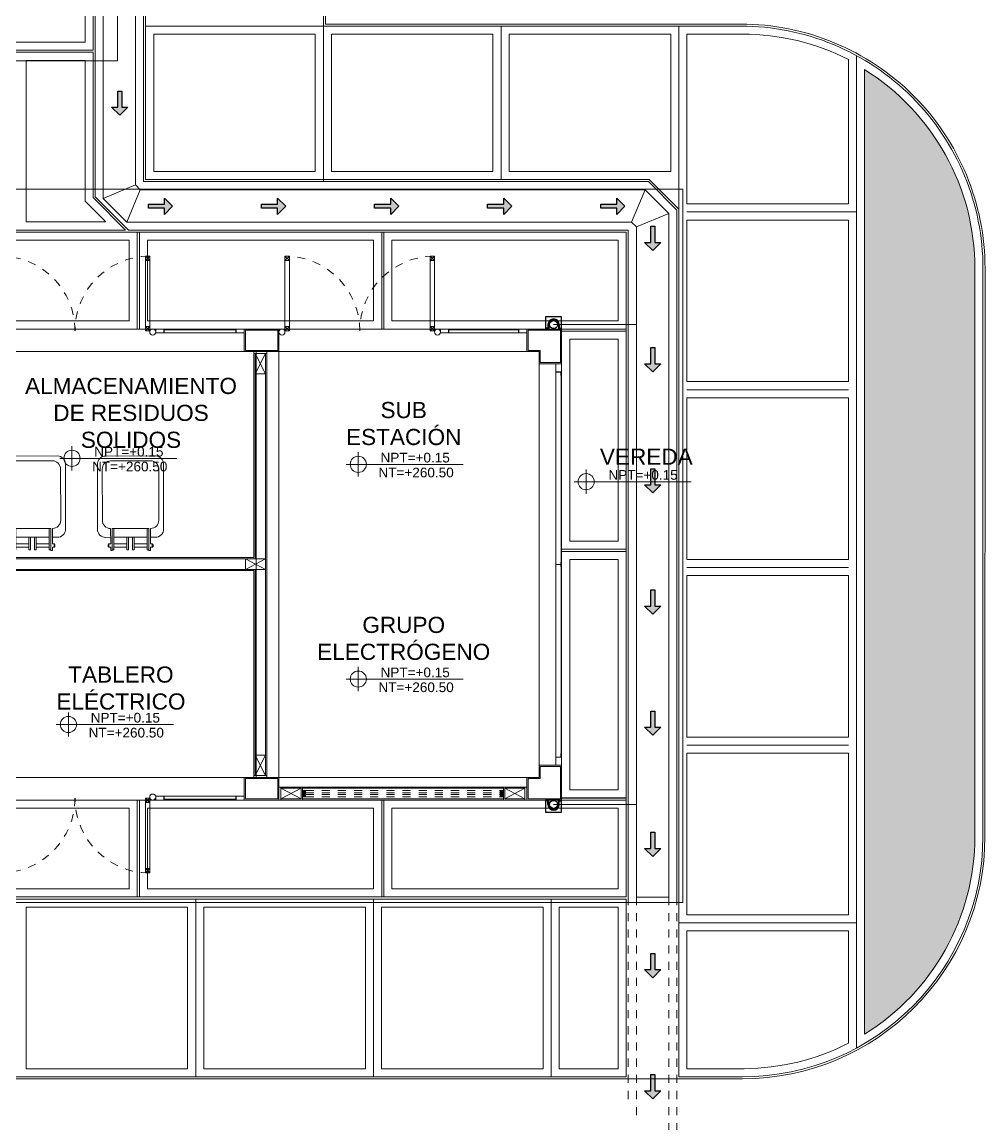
# Model space of a CAD drawing. Header units: metres. Extents: x 349075 to 349285, y 9281902 to 9282050.
# Drawn here: x 349142.93 to 349154.86, y 9281928.29 to 9281941.92 of the extents above; entities that cross this region are included whole.
import ezdxf

# ---------------------------------------------------------------- set-up
doc = ezdxf.new("R2010")
doc.units = ezdxf.units.M
doc.header["$LTSCALE"] = 0.25
doc.linetypes.add('01 nivel$0$HIDDEN2', pattern=[0.1875, 0.125, -0.0625])
doc.linetypes.add('RAYADA', pattern=[0.5, 0.25, -0.25])
for name, color, linetype, lineweight in [('.', 7, 'Continuous', 0), ('0_ CUNETAS', 151, 'Continuous', 5), ('0_VANOS', 30, 'Continuous', 9), ('AREA-VERDE', 3, 'CONTINUOUS', 9), ('ARQ-FONDO', 253, 'CONTINUOUS', 9), ('CUNETAS-RED', 5, 'CONTINUOUS', 18)]:
    doc.layers.add(name, color=color, linetype=linetype, lineweight=lineweight)
doc.styles.add('Arial_1', font='arial.ttf', dxfattribs={"height": 0.15})

# ---------------------------------------------------------------- blocks, each defined once
blk = doc.blocks.new('*U3841')
at = {"layer": '.', "lineweight": 30}
h = blk.add_hatch(color=1, dxfattribs=at)
h.dxf.hatch_style = 1
h.paths.add_polyline_path([(-0.025, -0.05), (-0.1, -0.05), (0, -0.15), (0.1, -0.05), (0.025, -0.05), (0.025, 0.15), (-0.025, 0.15)])
at = {"layer": '0_ CUNETAS', "color": 1, "lineweight": 30}
blk.add_lwpolyline([(-0.1, -0.05), (-0.025, -0.05), (-0.025, 0.15), (0.025, 0.15), (0.025, -0.05), (0.1, -0.05), (0, -0.15)], close=True, dxfattribs=at)
blk = doc.blocks.new('*U3842')
at = {"layer": '0_ CUNETAS', "color": 0, "linetype": 'ByBlock', "lineweight": -2, "transparency": 16777216}
blk.add_blockref('*U3841', (0, 0), dxfattribs=at)
blk = doc.blocks.new('*U3831')
at = {"layer": '.', "lineweight": 30}
h = blk.add_hatch(color=1, dxfattribs=at)
h.dxf.hatch_style = 1
h.paths.add_polyline_path([(-0.025, -0.05), (-0.1, -0.05), (0, -0.15), (0.1, -0.05), (0.025, -0.05), (0.025, 0.15), (-0.025, 0.15)])
at = {"layer": '0_ CUNETAS', "color": 1, "lineweight": 30}
blk.add_lwpolyline([(-0.1, -0.05), (-0.025, -0.05), (-0.025, 0.15), (0.025, 0.15), (0.025, -0.05), (0.1, -0.05), (0, -0.15)], close=True, dxfattribs=at)
blk = doc.blocks.new('*U3832')
at = {"layer": '0_ CUNETAS', "color": 0, "linetype": 'ByBlock', "lineweight": -2, "transparency": 16777216}
for p in [(0, 5.6), (0, 4.2), (0, 2.8), (0, 1.4), (0, 0)]:
    blk.add_blockref('*U3831', p, dxfattribs=at)
blk = doc.blocks.new('*U3835')
at = {"layer": '.', "lineweight": 30}
h = blk.add_hatch(color=1, dxfattribs=at)
h.dxf.hatch_style = 1
h.paths.add_polyline_path([(-0.025, -0.05), (-0.1, -0.05), (0, -0.15), (0.1, -0.05), (0.025, -0.05), (0.025, 0.15), (-0.025, 0.15)])
at = {"layer": '0_ CUNETAS', "color": 1, "lineweight": 30}
blk.add_lwpolyline([(-0.1, -0.05), (-0.025, -0.05), (-0.025, 0.15), (0.025, 0.15), (0.025, -0.05), (0.1, -0.05), (0, -0.15)], close=True, dxfattribs=at)
blk = doc.blocks.new('*U3836')
at = {"layer": '0_ CUNETAS', "color": 0, "linetype": 'ByBlock', "lineweight": -2, "transparency": 16777216}
for p in [(0, 21), (0, 19.5), (0, 18), (0, 16.5), (0, 15), (0, 13.5), (0, 12), (0, 10.5)]:
    blk.add_blockref('*U3835', p, dxfattribs=at)
blk = doc.blocks.new('red drenaje')
at = {"layer": 'CUNETAS-RED', "lineweight": 0}
for p, q in [((-7.2, 37.073), (-7.2, 21.76)), ((-6.641, 21.848), (-0.393, 21.848)), ((-6.6, 21.948), (-0.351, 21.948)), ((-0.393, 21.848), (-0.1, 21.555)), ((-0.351, 21.948), (0, 21.597)), ((-7.2, 21.76), (-6.789, 21.348)), ((-7.1, 21.741), (-6.807, 21.448)), ((-0.1, 21.555), (-0.1, 13.723)), ((0, 21.597), (0, 13.093, 0)), ((-6.807, 21.448), (-0.559, 21.448)), ((-6.789, 21.348), (-0.6, 21.348)), ((-0.6, 21.348), (-0.6, 13.093, 0)), ((-0.5, 21.39, 1390.384), (-0.5, 13.723))]:
    blk.add_line(p, q, dxfattribs=at)
at = {"layer": 'CUNETAS-RED'}
blk.add_line((-7.225, 23.548), (-7.225, 21.749), dxfattribs=at)
at = {"layer": 'CUNETAS-RED', "linetype": '01 nivel$0$HIDDEN2', "lineweight": 0}
for p, q in [((-0.6, 13.093, 0), (-0.6, 10.592, 0)), ((-0.5, 13.093, 1390.384), (-0.5, 10.35)), ((-0.1, 13.093, 1390.384), (-0.1, 0)), ((0, 13.093, 0), (0, 0))]:
    blk.add_line(p, q, dxfattribs=at)
at = {"layer": 'CUNETAS-RED', "lineweight": 0}
for points, elevation in [([(-7.1, 37.073), (-7.1, 21.971)], -41.097), ([(-7.1, 37.073), (-7.1, 21.741), (-6.7, 21.907), (-6.7, 37.073), (-7.1, 37.073)], -41.097), ([(-6.7, 37.073), (-6.7, 22.137)], -41.097), ([(-6.6, 37.073), (-6.6, 21.948)], -41.097), ([(-6.7, 21.907), (-6.641, 21.848), (-6.807, 21.448), (-7.1, 21.741), (-6.7, 21.907)], 1390.384), ([(-6.641, 21.848), (-6.807, 21.448), (-0.559, 21.448), (-0.393, 21.848), (-6.641, 21.848)], 1390.384), ([(-0.393, 21.848), (-0.559, 21.448), (-0.5, 21.39), (-0.1, 21.555), (-0.393, 21.848)], 1390.384), ([(-0.1, 21.555), (-0.1, 13.093), (-0.5, 13.093), (-0.5, 21.39), (-0.1, 21.555)], 1390.384)]:
    blk.add_lwpolyline(points, dxfattribs=dict(at, elevation=elevation))
for name, p in [('*U3842', (-6.896, 22.919, 684.918)), ('*U3836', (-0.298, 0.245, 684.918))]:
    blk.add_blockref(name, p, dxfattribs=at)
at = {"layer": 'CUNETAS-RED', "lineweight": 0, "rotation": 90.0000000664697}
blk.add_blockref('*U3832', (-0.791, 21.643, 684.918), dxfattribs=at)
blk = doc.blocks.new('edf 2 pg bloque')
at = {"layer": 'ARQ-FONDO', "ltscale": 0.7, "elevation": 1410.933}
blk.add_lwpolyline([(-8.83, 1.67), (1.5, 1.67), (1.5, -12.66), (-8.83, -12.66)], close=True, dxfattribs=at)
blk = doc.blocks.new('junta vereda 0.8')
at = {"layer": 'ARQ-FONDO'}
blk.add_lwpolyline([(0.013, 0), (-0.013, 0), (-0.013, 0.8), (0.013, 0.8)], close=True, dxfattribs=at)
blk = doc.blocks.new('JUNTA VEREDA')
at = {"layer": 'ARQ-FONDO'}
blk.add_lwpolyline([(-0.013, 1.2), (0.012, 1.2), (0.012, 0), (-0.013, 0)], close=True, dxfattribs=at)
blk = doc.blocks.new('Cotas de elevación - M_Cota de elevación - Destino rellenado-517392-Nivel 1')
at = {"layer": 'ARQ-FONDO'}
for p, q in [((0, -0.0015), (0, 0.0015)), ((-0.0015, 0), (0.013, 0))]:
    blk.add_line(p, q, dxfattribs=at)
blk.add_circle((0, 0), 0.001, dxfattribs=at)
blk = doc.blocks.new('verda bloque edf 02 pg')
at = {"layer": 'ARQ-FONDO', "elevation": 726.015}
for points in [[(0, 0), (-9.73, 0), (-9.73, -13.33), (0, -13.33)], [(-9.73, 0), (-8.53, 0), (-8.53, -1.228), (-9.73, -1.228)], [(-9.63, -0.1), (-8.63, -0.1), (-8.63, -1.128), (-9.63, -1.128)], [(-8.53, -4.254), (-8.53, -1.254), (-9.73, -1.254), (-9.73, -4.254)], [(-8.63, -4.154), (-8.63, -1.354), (-9.63, -1.354), (-9.63, -4.154)], [(-8.53, -7.279), (-8.53, -4.279), (-9.73, -4.279), (-9.73, -7.279)], [(-8.63, -7.179), (-8.63, -4.379), (-9.63, -4.379), (-9.63, -7.179)], [(-8.53, -10.305), (-8.53, -7.305), (-9.73, -7.305), (-9.73, -10.305)], [(-8.63, -10.205), (-8.63, -7.405), (-9.63, -7.405), (-9.63, -10.205)], [(-8.53, -13.33), (-8.53, -10.33), (-9.73, -10.33), (-9.73, -13.33)], [(-8.63, -13.23), (-8.63, -10.43), (-9.63, -10.43), (-9.63, -13.23)], [(-8.505, -13.33), (-5.505, -13.33), (-5.505, -12.13), (-8.505, -12.13)], [(-5.479, -13.33), (-2.479, -13.33), (-2.479, -12.13), (-5.479, -12.13)], [(-2.454, -13.33), (0, -13.33), (0, -12.13), (-2.454, -12.13)], [(-8.405, -13.23), (-5.605, -13.23), (-5.605, -12.23), (-8.405, -12.23)], [(-5.379, -13.23), (-2.579, -13.23), (-2.579, -12.23), (-5.379, -12.23)], [(-2.354, -13.23), (-0.1, -13.23), (-0.1, -12.23), (-2.354, -12.23)]]:
    blk.add_lwpolyline(points, close=True, dxfattribs=at)
at = {"layer": 'ARQ-FONDO'}
for points in [[(-8.505, 0), (-5.505, 0), (-5.505, -0.8), (-8.505, -0.8)], [(-5.479, 0), (-2.479, 0), (-2.479, -0.8), (-5.479, -0.8)], [(-2.454, 0), (0, 0), (0, -0.8), (-2.454, -0.8)], [(-8.405, -0.1), (-5.605, -0.1), (-5.605, -0.7), (-8.405, -0.7)], [(-5.379, -0.1), (-2.579, -0.1), (-2.579, -0.7), (-5.379, -0.7)], [(-2.354, -0.1), (-0.1, -0.1), (-0.1, -0.7), (-2.354, -0.7)], [(0, -3.825), (0, -0.825), (-1.2, -0.825), (-1.2, -3.825)], [(-0.1, -3.725), (-0.1, -0.925), (-1.1, -0.925), (-1.1, -3.725)], [(0, -6.851), (0, -3.851), (-1.2, -3.851), (-1.2, -6.851)], [(-0.1, -6.751), (-0.1, -3.951), (-1.1, -3.951), (-1.1, -6.751)], [(0, -9.876), (0, -6.876), (-1.2, -6.876), (-1.2, -9.876)], [(-0.1, -9.776), (-0.1, -6.976), (-1.1, -6.976), (-1.1, -9.776)], [(0, -12.105), (0, -9.902), (-1.2, -9.902), (-1.2, -12.105)], [(-0.1, -12.005), (-0.1, -10.002), (-1.1, -10.002), (-1.1, -12.005)]]:
    blk.add_lwpolyline(points, close=True, dxfattribs=at)
at = {"layer": 'ARQ-FONDO', "xscale": -1, "rotation": 180}
for p in [(-8.517, 0), (-5.492, 0), (-2.467, 0)]:
    blk.add_blockref('junta vereda 0.8', p, dxfattribs=at)
at = {"layer": 'ARQ-FONDO', "xscale": 99.99999999999991, "yscale": 99.99999999999991, "zscale": 99.99999999999991}
for p in [(-4.864, -0.558, 726.015), (-10.26, -6.352, 726.015), (-0.796, -6.501, 726.015), (-4.864, -12.82, 726.015)]:
    blk.add_blockref('Cotas de elevación - M_Cota de elevación - Destino rellenado-517392-Nivel 1', p, dxfattribs=at)
at = {"layer": 'ARQ-FONDO', "rotation": 90}
for p in [(0, -0.812), (-8.53, -1.24, 726.015), (0, -3.837), (-8.53, -4.266, 726.015), (0, -6.863), (-8.53, -7.291, 726.015), (0, -9.888), (-8.53, -10.317, 726.015), (0, -12.117, 726.015)]:
    blk.add_blockref('JUNTA VEREDA', p, dxfattribs=at)
at = {"layer": 'ARQ-FONDO'}
for p in [(-8.517, -13.33, 726.015), (-5.491, -13.33, 726.015), (-2.466, -13.33, 726.015)]:
    blk.add_blockref('JUNTA VEREDA', p, dxfattribs=at)
at = {"layer": 'ARQ-FONDO', "char_height": 0.2, "width": 2.3499, "attachment_point": 1, "style": 'Arial_1'}
for insert in [(-5.294, -0.149, 726.015), (-10.69, -5.943, 726.015), (-1.226, -6.092, 726.015)]:
    blk.add_mtext('\\pxqc;VEREDA', dxfattribs=dict(at, insert=insert))
at = {"layer": 'ARQ-FONDO', "char_height": 0.12, "width": 0.90214, "attachment_point": 1, "line_spacing_factor": 0.941778, "style": 'Arial_1'}
for s, insert in [('NPT=+0.15', (-4.589, -0.414, 726.015)), ('NPT=+0.15', (-9.984, -6.208, 726.015)), ('NT=+260.50', (-10.01, -6.393, 726.015)), ('NPT=+0.15', (-0.52, -6.358, 726.015)), ('NT=+260.50', (-0.546, -6.542, 726.015)), ('NT=+260.50', (-4.615, -12.861, 726.015))]:
    blk.add_mtext(s, dxfattribs=dict(at, insert=insert))
blk = doc.blocks.new('servicios generales')
at = {"layer": 'ARQ-FONDO', "elevation": 0}
for points in [[(-14.315, 5.385), (-14.315, 5.815), (-13.885, 5.815), (-13.885, 5.535), (-14.035, 5.535), (-14.035, 5.385)], [(-14.3, 5.4), (-14.3, 5.8), (-13.9, 5.8), (-13.9, 5.55), (-14.05, 5.55), (-14.05, 5.4)], [(-10.815, 5.535), (-10.385, 5.535), (-10.385, 5.815), (-10.815, 5.815)], [(-10.8, 5.55), (-10.4, 5.55), (-10.4, 5.8), (-10.8, 5.8)], [(-7.01, 5.385), (-7.01, 5.815), (-7.29, 5.815), (-7.29, 5.385)], [(-7.025, 5.4), (-7.025, 5.8), (-7.275, 5.8), (-7.275, 5.4)], [(-14.315, 0.415), (-14.315, -0.015), (-13.885, -0.015), (-13.885, 0.265), (-14.035, 0.265), (-14.035, 0.415)], [(-14.3, 0.4), (-14.3, 0), (-13.9, 0), (-13.9, 0.25), (-14.05, 0.25), (-14.05, 0.4)], [(-10.815, -0.015), (-10.385, -0.015), (-10.385, 0.265), (-10.815, 0.265)], [(-10.8, 0), (-10.4, 0), (-10.4, 0.25), (-10.8, 0.25)]]:
    blk.add_lwpolyline(points, close=True, dxfattribs=at)
at = {"layer": 'ARQ-FONDO'}
for points in [[(-3.915, 5.535), (-3.485, 5.535), (-3.485, 5.815), (-3.915, 5.815)], [(-3.9, 5.55), (-3.5, 5.55), (-3.5, 5.8), (-3.9, 5.8)], [(0.015, 5.385), (0.015, 5.815), (-0.415, 5.815), (-0.415, 5.535), (-0.265, 5.535), (-0.265, 5.385)], [(0, 5.4), (0, 5.8), (-0.4, 5.8), (-0.4, 5.55), (-0.25, 5.55), (-0.25, 5.4)], [(-7.01, -0.015), (-7.01, 0.415), (-7.29, 0.415), (-7.29, -0.015)], [(0.015, 0.415), (0.015, -0.015), (-0.415, -0.015), (-0.415, 0.265), (-0.265, 0.265), (-0.265, 0.415)], [(-7.025, 0), (-7.025, 0.4), (-7.275, 0.4), (-7.275, 0)], [(0, 0.4), (0, 0), (-0.4, 0), (-0.4, 0.25), (-0.25, 0.25), (-0.25, 0.4)], [(-3.915, -0.015), (-3.485, -0.015), (-3.485, 0.265), (-3.915, 0.265)], [(-3.9, 0), (-3.5, 0), (-3.5, 0.25), (-3.9, 0.25)]]:
    blk.add_lwpolyline(points, close=True, dxfattribs=at)
blk = doc.blocks.new('*U1496')
at = {"linetype": 'Continuous', "true_color": 0xbebebe}
for points in [[(3032.131, 1351.189), (3032.131, 1351.269), (3032.171, 1351.269), (3032.171, 1351.189)], [(3034.581, 1351.189), (3034.581, 1351.269), (3034.621, 1351.269), (3034.621, 1351.189)]]:
    blk.add_hatch(color=9, dxfattribs=at).paths.add_polyline_path(points)
at = {"layer": '0_VANOS', "linetype": 'Continuous'}
for p, q in [((3032.131, 1351.269), (3032.171, 1351.269)), ((3032.131, 1351.269), (3032.131, 1351.189)), ((3032.171, 1351.269), (3032.171, 1351.189)), ((3034.581, 1351.189), (3034.581, 1351.269)), ((3034.581, 1351.269), (3034.621, 1351.269)), ((3034.621, 1351.269), (3034.621, 1351.189)), ((3032.171, 1351.189), (3032.131, 1351.189)), ((3034.621, 1351.189), (3034.581, 1351.189))]:
    blk.add_line(p, q, dxfattribs=at)
at = {"layer": '0_VANOS', "linetype": '01 nivel$0$HIDDEN2', "ltscale": 0.5}
for p, q in [((3032.171, 1351.269), (3034.581, 1351.269)), ((3032.171, 1351.239), (3034.581, 1351.239)), ((3032.171, 1351.219), (3034.581, 1351.219)), ((3032.171, 1351.189), (3034.581, 1351.189))]:
    blk.add_line(p, q, dxfattribs=at)
at = {"layer": '0_VANOS', "linetype": '01 nivel$0$HIDDEN2'}
blk.add_line((3034.581, 1351.269), (3034.621, 1351.269), dxfattribs=at)
blk = doc.blocks.new('montante')
at = {"layer": 'ARQ-FONDO', "lineweight": 30}
for p, q in [((0, 0.07), (0.045, 0.07)), ((0, 0.06), (0.055, 0.06)), ((0.045, 0.07), (0.045, 0.095)), ((0, -0.06), (0.055, -0.06)), ((0, -0.07), (0.045, -0.07)), ((0.045, -0.07), (0.045, -0.095))]:
    blk.add_line(p, q, dxfattribs=at)
blk.add_lwpolyline([(-0.095, 0.1), (-0.095, -0.1), (0.055, -0.1), (0.055, 0.1)], close=True, dxfattribs=at)
blk.add_circle((0, 0), 0.05, dxfattribs=at)
for centre, radius, start, end in [((0, 0), 0.07, 90, 270), ((0, 0), 0.06, 90, 270), ((0.05, 0.095), 0.005, 0, 180), ((0.05, -0.095), 0.005, 180, 0)]:
    blk.add_arc(centre, radius, start, end, dxfattribs=at)
blk = doc.blocks.new('TACHOS DE BASURA 2222')
at = {"layer": 'ARQ-FONDO'}
blk.add_lwpolyline([(0.248, 0.638), (0.248, 0.679), (0.228, 0.679), (0.227, 0.406), (0.227, 0.406), (-0.226, 0.406), (-0.226, 0.68), (-0.246, 0.68), (-0.246, 0.639), (-0.267, 0.639), (-0.267, 0.598), (-0.246, 0.598), (-0.247, 0.406), (-0.247, 0.406), (-0.248, 0.406), (-0.248, 0.406, 0.414214), (-0.349, 0.306), (-0.349, 0.306), (-0.35, -0.33, 0.414214), (-0.249, -0.431), (0.248, -0.432, 0.414214), (0.349, -0.331), (0.35, 0.305), (0.35, 0.305, 0.414214), (0.249, 0.406), (0.249, 0.406), (0.248, 0.406), (0.248, 0.406), (0.248, 0.597), (0.268, 0.597), (0.278, 0.608), (0.278, 0.628), (0.268, 0.638)], format="xyb", close=True, dxfattribs=at)
for points in [[(-0.267, 0.598), (-0.277, 0.608), (-0.277, 0.629), (-0.267, 0.639)], [(-0.226, 0.67), (-0.206, 0.669), (-0.206, 0.406)], [(-0.045, 0.639), (-0.206, 0.639)], [(-0.206, 0.598), (-0.045, 0.598)], [(-0.045, 0.516), (-0.045, 0.669), (-0.024, 0.669), (-0.025, 0.517)], [(0.046, 0.516), (0.046, 0.669), (0.026, 0.669), (0.026, 0.516)], [(0.046, 0.639), (0.207, 0.638)], [(0.207, 0.598), (0.046, 0.598)], [(0.228, 0.669), (0.207, 0.669), (0.207, 0.406)], [(0.268, 0.638), (0.268, 0.597)], [(-0.206, 0.514), (-0.186, 0.514), (0.187, 0.513), (0.207, 0.514)]]:
    blk.add_lwpolyline(points, dxfattribs=at)
blk.add_lwpolyline([(-0.247, 0.515), (-0.307, 0.516), (-0.307, 0.516, 0.41821), (-0.409, 0.415), (-0.409, 0.415), (-0.41, -0.39), (-0.41, -0.39, 0.410228), (-0.311, -0.491), (-0.311, -0.491), (0.31, -0.492, 0.410228), (0.409, -0.392), (0.409, -0.392), (0.41, 0.414), (0.41, 0.414, 0.41821), (0.308, 0.515), (0.308, 0.515), (0.248, 0.514)], format="xyb", dxfattribs=at)
blk = doc.blocks.new('p9')
at = {"layer": 'ARQ-FONDO', "linetype": 'Continuous'}
for p, q in [((3245.23, 1562.596, -0.004), (3245.285, 1562.541, -0.004)), ((3245.23, 1562.541, -0.004), (3245.285, 1562.596, -0.004)), ((3246.107, 1562.596, -0.004), (3246.162, 1562.541, -0.004)), ((3246.107, 1562.541, -0.004), (3246.162, 1562.596, -0.004)), ((3245.23, 1560.786, -0.004), (3245.285, 1560.731, -0.004)), ((3245.23, 1560.731, -0.004), (3245.285, 1560.786, -0.004)), ((3246.107, 1560.786, -0.004), (3246.162, 1560.731, -0.004)), ((3246.107, 1560.731, -0.004), (3246.162, 1560.786, -0.004))]:
    blk.add_line(p, q, dxfattribs=at)
at = {"layer": 'ARQ-FONDO', "linetype": 'Continuous', "elevation": -0.004}
for points in [[(3245.23, 1562.541), (3246.162, 1562.541), (3246.162, 1562.596), (3245.23, 1562.596)], [(3245.23, 1562.541), (3245.23, 1562.596), (3245.285, 1562.596), (3245.285, 1562.541)], [(3246.107, 1562.541), (3246.107, 1562.596), (3246.162, 1562.596), (3246.162, 1562.541)], [(3245.23, 1560.786), (3246.162, 1560.786), (3246.162, 1560.731), (3245.23, 1560.731)], [(3245.23, 1560.731), (3245.23, 1560.786), (3245.285, 1560.786), (3245.285, 1560.731)], [(3246.107, 1560.731), (3246.107, 1560.786), (3246.162, 1560.786), (3246.162, 1560.731)]]:
    blk.add_lwpolyline(points, close=True, dxfattribs=at)
at = {"layer": 'ARQ-FONDO', "linetype": 'RAYADA', "ltscale": 0.7}
for centre, start, end in [((3246.162, 1562.596, -0.004), 180.6157, 270), ((3246.162, 1560.731, -0.004), 89.9997, 179.3843)]:
    blk.add_arc(centre, 0.933, start, end, dxfattribs=at)
blk = doc.blocks.new('bloque 03 pg')
at = {"layer": 'ARQ-FONDO', "ltscale": 0.3}
for p, q in [((-4.875, 0, -0.002), (-4.256, 0, -0.006)), ((-1.35, 0, -0.002), (-0.731, 0, -0.006)), ((0, -0.576, 0), (0, -3.027, 0)), ((-4.875, -5.83, -0.002), (-4.256, -5.83, -0.006))]:
    blk.add_line(p, q, dxfattribs=at)
at = {"layer": 'ARQ-FONDO'}
for p, q in [((-3.81, -2.83, 664.369), (-3.81, -0.28, 664.369)), ((-3.795, -0.555), (-3.665, -0.305)), ((-3.795, -0.305), (-3.665, -0.555)), ((-3.65, -5.55, 664.369), (-3.65, -0.28, 664.369)), ((-3.795, -2.845, -705.466), (-3.795, -0.555, -705.466)), ((-3.665, -5.275, -705.466), (-3.665, -0.555, -705.466)), ((-7.145, -2.83, 664.369), (-3.81, -2.83, 664.369)), ((-7.04, -2.845, -673.135), (-3.915, -2.845)), ((-3.665, -2.845), (-3.915, -2.975)), ((-3.915, -2.845), (-3.665, -2.975)), ((-7.145, -2.99, 664.369), (-3.81, -2.99, 664.369)), ((-7.04, -2.975, -673.135), (-3.915, -2.975)), ((-3.81, -5.55, 664.369), (-3.81, -2.99, 664.369)), ((-3.795, -5.275, -705.466), (-3.795, -2.975)), ((-3.795, -5.275), (-3.665, -5.525)), ((-3.795, -5.525), (-3.665, -5.275)), ((-3.225, -5.815, 0), (-3.475, -5.685, 0)), ((-3.475, -5.815, 0), (-3.225, -5.685, 0)), ((-0.72, -5.67, 664.369), (-3.21, -5.67, 664.369)), ((-0.72, -5.685, -705.466), (-3.21, -5.685, -705.466)), ((-0.705, -5.815, -726.015), (-0.455, -5.685, -726.015)), ((-0.455, -5.815, -726.015), (-0.705, -5.685, -726.015)), ((-0.72, -5.815, -705.466), (-3.21, -5.815, -705.466)), ((-0.72, -5.83, 664.369), (-3.21, -5.83, 664.369))]:
    blk.add_line(p, q, dxfattribs=at)
at = {"layer": 'ARQ-FONDO', "ltscale": 0.7}
for points, elevation in [([(-15.83, 1.73), (1.5, 1.73), (1.5, -7.1), (-15.83, -7.1)], 664.369), ([(-3.5, -0.28), (-3.78, -0.28), (-3.78, -5.55), (-3.5, -5.55)], 0), ([(0, -0.43), (-0.28, -0.43), (-0.28, -5.4), (0, -5.4)], 0), ([(-0.43, -5.83), (-0.43, -5.55), (-13.9, -5.55), (-13.9, -5.83)], -726.015)]:
    blk.add_lwpolyline(points, close=True, dxfattribs=dict(at, elevation=elevation))
blk.add_lwpolyline([(-0.43, -0.28), (-0.43, 0), (-13.9, 0), (-13.9, -0.28)], close=True, dxfattribs=at)
at = {"layer": 'ARQ-FONDO', "ltscale": 0.3}
for points, elevation in [([(-4.925, -0.048), (-4.925, 0), (-5.025, 0), (-5.025, -0.048)], 0), ([(-4.925, -0.048), (-4.031, -0.048), (-4.031, 0), (-4.925, 0)], -0.002), ([(-4.031, -0.048), (-4.031, 0), (-3.93, 0), (-3.93, -0.048)], 0), ([(-1.4, -0.048), (-1.4, 0), (-1.5, 0), (-1.5, -0.048)], 0), ([(-1.4, -0.048), (-0.531, -0.048), (-0.531, 0), (-1.4, 0)], -0.002), ([(-0.531, -0.048), (-0.531, 0), (-0.43, 0), (-0.43, -0.048)], 0), ([(-0.007, -2.914), (-0.01, -2.914), (-0.01, -2.891), (-0.007, -2.891)], 0), ([(-0.007, -2.916), (-0.01, -2.916), (-0.01, -2.939), (-0.007, -2.939)], 0), ([(-4.925, -5.782), (-4.925, -5.83), (-5.025, -5.83), (-5.025, -5.782)], 0), ([(-4.925, -5.782), (-4.031, -5.782), (-4.031, -5.83), (-4.925, -5.83)], -0.002), ([(-4.031, -5.782), (-4.031, -5.83), (-3.93, -5.83), (-3.93, -5.782)], 0)]:
    blk.add_lwpolyline(points, close=True, dxfattribs=dict(at, elevation=elevation))
at = {"layer": 'ARQ-FONDO', "linetype": 'Continuous', "ltscale": 0.3, "elevation": 0}
for points in [[(-4.922, -0.048), (-4.925, -0.048), (-4.925, -0.002), (-4.879, -0.002), (-4.879, -0.005), (-4.922, -0.005)], [(-4.916, -0.01), (-4.879, -0.01), (-4.879, -0.012), (-4.916, -0.012)], [(-4.033, -0.048), (-4.031, -0.048), (-4.031, -0.002), (-4.076, -0.002), (-4.076, -0.005), (-4.033, -0.005)], [(-4.04, -0.01), (-4.076, -0.01), (-4.076, -0.012), (-4.04, -0.012)], [(-1.397, -0.048), (-1.4, -0.048), (-1.4, -0.002), (-1.354, -0.002), (-1.354, -0.005), (-1.397, -0.005)], [(-1.39, -0.01), (-1.354, -0.01), (-1.354, -0.012), (-1.39, -0.012)], [(-0.533, -0.048), (-0.531, -0.048), (-0.531, -0.002), (-0.576, -0.002), (-0.576, -0.005), (-0.533, -0.005)], [(-0.54, -0.01), (-0.576, -0.01), (-0.576, -0.012), (-0.54, -0.012)], [(-0.071, -0.534), (-0.071, -0.531), (0, -0.531), (0, -0.576), (-0.003, -0.576), (-0.003, -0.534)], [(-0.007, -0.54), (-0.007, -0.576), (-0.01, -0.576), (-0.01, -0.54)], [(-0.003, -2.914), (-0.003, -2.892), (0, -2.892), (0, -2.938), (-0.003, -2.938), (-0.003, -2.916), (-0.003, -2.916), (-0.003, -2.916), (-0.071, -2.916), (-0.071, -2.914)], [(-0.071, -5.298), (-0.071, -5.3), (0, -5.3), (0, -5.255), (-0.003, -5.255), (-0.003, -5.298)], [(-0.007, -5.291), (-0.007, -5.255), (-0.01, -5.255), (-0.01, -5.291)], [(-4.922, -5.782), (-4.925, -5.782), (-4.925, -5.828), (-4.879, -5.828), (-4.879, -5.825), (-4.922, -5.825)], [(-4.916, -5.82), (-4.879, -5.82), (-4.879, -5.818), (-4.916, -5.818)], [(-4.033, -5.782), (-4.031, -5.782), (-4.031, -5.828), (-4.076, -5.828), (-4.076, -5.825), (-4.033, -5.825)], [(-4.04, -5.82), (-4.076, -5.82), (-4.076, -5.818), (-4.04, -5.818)]]:
    blk.add_lwpolyline(points, close=True, dxfattribs=at)
at = {"layer": 'ARQ-FONDO', "linetype": 'Continuous', "ltscale": 0.3, "const_width": 0.00223}
for points, elevation in [([(-4.911, -0.007, -1), (-4.908, -0.007, -1)], 0.002), ([(-4.871, -0.007, -1), (-4.868, -0.007, -1)], 0.002), ([(-4.828, -0.007, -1), (-4.826, -0.007, -1)], 0), ([(-4.783, -0.007, -1), (-4.78, -0.007, -1)], 0), ([(-4.737, -0.007, -1), (-4.735, -0.007, -1)], 0), ([(-4.692, -0.007, -1), (-4.689, -0.007, -1)], 0), ([(-4.646, -0.007, -1), (-4.644, -0.007, -1)], 0), ([(-4.611, -0.007, -1), (-4.609, -0.007, -1)], 0), ([(-4.577, -0.007, -1), (-4.574, -0.007, -1)], 0), ([(-4.531, -0.007, -1), (-4.529, -0.007, -1)], 0), ([(-4.497, -0.007, -1), (-4.494, -0.007, -1)], 0), ([(-4.462, -0.007, -1), (-4.46, -0.007, -1)], 0), ([(-4.417, -0.007, -1), (-4.414, -0.007, -1)], 0), ([(-4.371, -0.007, -1), (-4.369, -0.007, -1)], 0), ([(-4.326, -0.007, -1), (-4.323, -0.007, -1)], 0), ([(-4.28, -0.007, -1), (-4.278, -0.007, -1)], 0), ([(-4.234, -0.007, -1), (-4.232, -0.007, -1)], 0), ([(-4.189, -0.007, -1), (-4.187, -0.007, -1)], 0), ([(-4.143, -0.007, -1), (-4.141, -0.007, -1)], 0), ([(-4.098, -0.007, -1), (-4.096, -0.007, -1)], 0), ([(-4.067, -0.007, -1), (-4.064, -0.007, -1)], -0.002), ([(-1.386, -0.007, -1), (-1.383, -0.007, -1)], 0.002), ([(-1.346, -0.007, -1), (-1.343, -0.007, -1)], 0.002), ([(-0.589, -0.007, -1), (-0.587, -0.007, -1)], 0), ([(-0.566, -0.007, -1), (-0.564, -0.007, -1)], 0), ([(-0.005, -0.544, -1), (-0.005, -0.546, -1)], 0), ([(-0.005, -0.602, -1), (-0.005, -0.604, -1)], 0), ([(-0.005, -0.647, -1), (-0.005, -0.65, -1)], 0), ([(-0.005, -0.693, -1), (-0.005, -0.695, -1)], 0), ([(-0.005, -0.738, -1), (-0.005, -0.741, -1)], 0), ([(-0.005, -0.784, -1), (-0.005, -0.786, -1)], 0), ([(-0.005, -0.827, -1), (-0.005, -0.829, -1)], 0), ([(-0.005, -0.872, -1), (-0.005, -0.875, -1)], 0), ([(-0.005, -0.918, -1), (-0.005, -0.92, -1)], 0), ([(-0.005, -0.963, -1), (-0.005, -0.966, -1)], 0), ([(-0.005, -1.009, -1), (-0.005, -1.011, -1)], 0), ([(-0.005, -1.054, -1), (-0.005, -1.057, -1)], 0), ([(-0.005, -1.1, -1), (-0.005, -1.102, -1)], 0), ([(-0.005, -1.145, -1), (-0.005, -1.148, -1)], 0), ([(-0.005, -1.191, -1), (-0.005, -1.193, -1)], 0), ([(-0.005, -1.236, -1), (-0.005, -1.239, -1)], 0), ([(-0.005, -1.282, -1), (-0.005, -1.284, -1)], 0), ([(-0.005, -1.33, 1), (-0.005, -1.327, 1)], 0), ([(-0.005, -1.375, 1), (-0.005, -1.373, 1)], 0), ([(-0.005, -1.421, 1), (-0.005, -1.418, 1)], 0), ([(-0.005, -1.466, 1), (-0.005, -1.464, 1)], 0), ([(-0.005, -1.512, 1), (-0.005, -1.51, 1)], 0), ([(-0.005, -1.557, 1), (-0.005, -1.555, 1)], 0), ([(-0.005, -1.603, 1), (-0.005, -1.601, 1)], 0), ([(-0.005, -1.648, 1), (-0.005, -1.646, 1)], 0), ([(-0.005, -1.694, 1), (-0.005, -1.692, 1)], 0), ([(-0.005, -1.739, 1), (-0.005, -1.737, 1)], 0), ([(-0.005, -1.785, 1), (-0.005, -1.783, 1)], 0), ([(-0.005, -1.83, 1), (-0.005, -1.828, 1)], 0), ([(-0.005, -1.876, 1), (-0.005, -1.874, 1)], 0), ([(-0.005, -1.921, 1), (-0.005, -1.919, 1)], 0), ([(-0.005, -1.967, 1), (-0.005, -1.965, 1)], 0), ([(-0.005, -2.012, 1), (-0.005, -2.01, 1)], 0), ([(-0.005, -2.058, 1), (-0.005, -2.056, 1)], 0), ([(-0.005, -2.104, 1), (-0.005, -2.101, 1)], 0), ([(-0.005, -2.149, 1), (-0.005, -2.147, 1)], 0), ([(-0.005, -2.195, 1), (-0.005, -2.192, 1)], 0), ([(-0.005, -2.24, 1), (-0.005, -2.238, 1)], 0), ([(-0.005, -2.285, 1), (-0.005, -2.283, 1)], 0), ([(-0.005, -2.33, 1), (-0.005, -2.327, 1)], 0), ([(-0.005, -2.375, 1), (-0.005, -2.372, 1)], 0), ([(-0.005, -2.42, 1), (-0.005, -2.417, 1)], 0), ([(-0.005, -2.464, 1), (-0.005, -2.462, 1)], 0), ([(-0.005, -2.509, 1), (-0.005, -2.507, 1)], 0), ([(-0.005, -2.554, 1), (-0.005, -2.552, 1)], 0), ([(-0.005, -2.599, 1), (-0.005, -2.597, 1)], 0), ([(-0.005, -2.644, 1), (-0.005, -2.642, 1)], 0), ([(-0.005, -2.689, 1), (-0.005, -2.686, 1)], 0), ([(-0.005, -2.734, 1), (-0.005, -2.731, 1)], 0), ([(-0.005, -2.778, 1), (-0.005, -2.776, 1)], 0), ([(-0.005, -2.823, 1), (-0.005, -2.821, 1)], 0), ([(-0.005, -2.868, 1), (-0.005, -2.866, 1)], 0), ([(-0.005, -2.941, 1), (-0.005, -2.938, 1)], 0), ([(-0.005, -2.984, -1), (-0.005, -2.986, -1)], 0), ([(-0.005, -3.029, -1), (-0.005, -3.032, -1)], 0), ([(-0.005, -3.075, -1), (-0.005, -3.077, -1)], 0), ([(-0.005, -3.12, -1), (-0.005, -3.123, -1)], 0), ([(-0.005, -3.166, -1), (-0.005, -3.168, -1)], 0), ([(-0.005, -3.211, -1), (-0.005, -3.214, -1)], 0), ([(-0.005, -3.257, -1), (-0.005, -3.259, -1)], 0), ([(-0.005, -3.302, -1), (-0.005, -3.305, -1)], 0), ([(-0.005, -3.348, -1), (-0.005, -3.35, -1)], 0), ([(-0.005, -3.393, -1), (-0.005, -3.396, -1)], 0), ([(-0.005, -3.439, -1), (-0.005, -3.441, -1)], 0), ([(-0.005, -3.485, -1), (-0.005, -3.487, -1)], 0), ([(-0.005, -3.532, 1), (-0.005, -3.53, 1)], 0), ([(-0.005, -3.578, 1), (-0.005, -3.576, 1)], 0), ([(-0.005, -3.623, 1), (-0.005, -3.621, 1)], 0), ([(-0.005, -3.669, 1), (-0.005, -3.667, 1)], 0), ([(-0.005, -3.714, 1), (-0.005, -3.712, 1)], 0), ([(-0.005, -3.76, 1), (-0.005, -3.758, 1)], 0), ([(-0.005, -3.805, 1), (-0.005, -3.803, 1)], 0), ([(-0.005, -3.851, 1), (-0.005, -3.849, 1)], 0), ([(-0.005, -3.896, 1), (-0.005, -3.894, 1)], 0), ([(-0.005, -3.942, 1), (-0.005, -3.94, 1)], 0), ([(-0.005, -3.987, 1), (-0.005, -3.985, 1)], 0), ([(-0.005, -4.033, 1), (-0.005, -4.031, 1)], 0), ([(-0.005, -4.079, 1), (-0.005, -4.076, 1)], 0), ([(-0.005, -4.124, 1), (-0.005, -4.122, 1)], 0), ([(-0.005, -4.17, 1), (-0.005, -4.167, 1)], 0), ([(-0.005, -4.215, 1), (-0.005, -4.213, 1)], 0), ([(-0.005, -4.261, 1), (-0.005, -4.258, 1)], 0), ([(-0.005, -4.306, 1), (-0.005, -4.304, 1)], 0), ([(-0.005, -4.352, 1), (-0.005, -4.349, 1)], 0), ([(-0.005, -4.397, 1), (-0.005, -4.395, 1)], 0), ([(-0.005, -4.443, 1), (-0.005, -4.44, 1)], 0), ([(-0.005, -4.488, 1), (-0.005, -4.486, 1)], 0), ([(-0.005, -4.534, 1), (-0.005, -4.531, 1)], 0), ([(-0.005, -4.579, 1), (-0.005, -4.577, 1)], 0), ([(-0.005, -4.625, 1), (-0.005, -4.622, 1)], 0), ([(-0.005, -4.67, 1), (-0.005, -4.668, 1)], 0), ([(-0.005, -4.716, 1), (-0.005, -4.713, 1)], 0), ([(-0.005, -4.761, 1), (-0.005, -4.759, 1)], 0), ([(-0.005, -4.807, 1), (-0.005, -4.804, 1)], 0), ([(-0.005, -4.852, 1), (-0.005, -4.85, 1)], 0), ([(-0.005, -4.898, 1), (-0.005, -4.895, 1)], 0), ([(-0.005, -4.943, 1), (-0.005, -4.941, 1)], 0), ([(-0.005, -4.989, 1), (-0.005, -4.986, 1)], 0), ([(-0.005, -5.034, 1), (-0.005, -5.032, 1)], 0), ([(-0.005, -5.08, 1), (-0.005, -5.077, 1)], 0), ([(-0.005, -5.125, 1), (-0.005, -5.123, 1)], 0), ([(-0.005, -5.171, 1), (-0.005, -5.169, 1)], 0), ([(-0.005, -5.216, 1), (-0.005, -5.214, 1)], 0), ([(-0.005, -5.269, 1), (-0.005, -5.267, 1)], 0), ([(-0.005, -5.27, 1), (-0.005, -5.267, 1)], 0), ([(-4.911, -5.823, 1), (-4.908, -5.823, 1)], 0.002), ([(-4.871, -5.823, 1), (-4.868, -5.823, 1)], 0.002), ([(-4.828, -5.823, 1), (-4.826, -5.823, 1)], 0), ([(-4.783, -5.823, 1), (-4.78, -5.823, 1)], 0), ([(-4.737, -5.823, 1), (-4.735, -5.823, 1)], 0), ([(-4.692, -5.823, 1), (-4.689, -5.823, 1)], 0), ([(-4.646, -5.823, 1), (-4.644, -5.823, 1)], 0), ([(-4.611, -5.823, 1), (-4.609, -5.823, 1)], 0), ([(-4.577, -5.823, 1), (-4.574, -5.823, 1)], 0), ([(-4.531, -5.823, 1), (-4.529, -5.823, 1)], 0), ([(-4.497, -5.823, 1), (-4.494, -5.823, 1)], 0), ([(-4.462, -5.823, 1), (-4.46, -5.823, 1)], 0), ([(-4.417, -5.823, 1), (-4.414, -5.823, 1)], 0), ([(-4.371, -5.823, 1), (-4.369, -5.823, 1)], 0), ([(-4.326, -5.823, 1), (-4.323, -5.823, 1)], 0), ([(-4.28, -5.823, 1), (-4.278, -5.823, 1)], 0), ([(-4.234, -5.823, 1), (-4.232, -5.823, 1)], 0), ([(-4.189, -5.823, 1), (-4.187, -5.823, 1)], 0), ([(-4.143, -5.823, 1), (-4.141, -5.823, 1)], 0), ([(-4.098, -5.823, 1), (-4.096, -5.823, 1)], 0), ([(-4.067, -5.823, 1), (-4.064, -5.823, 1)], -0.002)]:
    blk.add_lwpolyline(points, format="xyb", close=True, dxfattribs=dict(at, elevation=elevation))
at = {"layer": 'ARQ-FONDO', "ltscale": 0.3, "elevation": 0}
for points in [[(-4.879, -0.005), (-4.076, -0.005)], [(-4.879, -0.01), (-4.076, -0.01)], [(-0.071, -0.431), (-0.071, -0.531)], [(-0.071, -0.531), (-0.071, -5.298)], [(0, -0.431), (0, -0.531)], [(-0.007, -0.576), (-0.007, -2.891)], [(-0.003, -0.576), (-0.003, -2.892)], [(0, -0.775), (0, -5.255)], [(-0.007, -2.921), (-0.007, -5.255)], [(-0.003, -2.921), (-0.003, -5.255)], [(-0.071, -5.3), (-0.071, -5.4)], [(0, -5.3), (0, -5.4)], [(-4.879, -5.82), (-4.076, -5.82)], [(-4.879, -5.825), (-4.076, -5.825)]]:
    blk.add_lwpolyline(points, dxfattribs=at)
at = {"layer": 'ARQ-FONDO', "ltscale": 0.3}
for points in [[(-1.397, -0.01), (-0.576, -0.01)], [(-1.354, -0.005), (-0.576, -0.005)]]:
    blk.add_lwpolyline(points, dxfattribs=at)
at = {"layer": 'ARQ-FONDO', "linetype": 'Continuous', "ltscale": 0.3, "const_width": 0.00223}
for points in [[(-1.303, -0.007, -1), (-1.301, -0.007, -1)], [(-1.258, -0.007, -1), (-1.255, -0.007, -1)], [(-1.212, -0.007, -1), (-1.21, -0.007, -1)], [(-1.166, -0.007, -1), (-1.164, -0.007, -1)], [(-1.121, -0.007, -1), (-1.119, -0.007, -1)], [(-1.086, -0.007, -1), (-1.084, -0.007, -1)], [(-1.052, -0.007, -1), (-1.049, -0.007, -1)], [(-1.006, -0.007, -1), (-1.004, -0.007, -1)], [(-0.972, -0.007, -1), (-0.969, -0.007, -1)], [(-0.937, -0.007, -1), (-0.935, -0.007, -1)], [(-0.891, -0.007, -1), (-0.889, -0.007, -1)], [(-0.846, -0.007, -1), (-0.844, -0.007, -1)], [(-0.8, -0.007, -1), (-0.798, -0.007, -1)], [(-0.755, -0.007, -1), (-0.753, -0.007, -1)], [(-0.709, -0.007, -1), (-0.707, -0.007, -1)], [(-0.664, -0.007, -1), (-0.662, -0.007, -1)], [(-0.618, -0.007, -1), (-0.616, -0.007, -1)]]:
    blk.add_lwpolyline(points, format="xyb", close=True, dxfattribs=at)
at = {"layer": 'ARQ-FONDO'}
for points in [[(-3.81, -0.28), (-3.81, -0.305), (-3.65, -0.305), (-3.65, -0.28)], [(-3.795, -0.305), (-3.795, -0.555), (-3.665, -0.555), (-3.665, -0.305)], [(-3.915, -2.845), (-3.665, -2.845), (-3.665, -2.975), (-3.915, -2.975)], [(-3.795, -5.525), (-3.795, -5.275), (-3.665, -5.275), (-3.665, -5.525)], [(-3.81, -5.55), (-3.81, -5.525), (-3.65, -5.525), (-3.65, -5.55)]]:
    blk.add_lwpolyline(points, close=True, dxfattribs=at)
for points, elevation in [([(-3.5, -5.83), (-3.475, -5.83), (-3.475, -5.67), (-3.5, -5.67)], 0), ([(-3.475, -5.83), (-3.21, -5.83), (-3.21, -5.67), (-3.475, -5.67)], 0), ([(-3.475, -5.815), (-3.225, -5.815), (-3.225, -5.685), (-3.475, -5.685)], 0), ([(-0.455, -5.83), (-0.72, -5.83), (-0.72, -5.67), (-0.455, -5.67)], -726.015), ([(-0.455, -5.815), (-0.705, -5.815), (-0.705, -5.685), (-0.455, -5.685)], -726.015), ([(-0.455, -5.83), (-0.43, -5.83), (-0.43, -5.67), (-0.455, -5.67)], -726.015)]:
    blk.add_lwpolyline(points, close=True, dxfattribs=dict(at, elevation=elevation))
at = {"layer": 'ARQ-FONDO', "linetype": 'Continuous', "ltscale": 0.3}
for centre in [(-5.062, -0.037), (-3.463, -0.037, 0), (-1.537, -0.037, 0), (-5.062, -5.793)]:
    blk.add_circle(centre, 0.0372, dxfattribs=at)
at = {"layer": 'ARQ-FONDO', "yscale": 0.9926736795837195, "zscale": 0.9926736795837195, "rotation": 270}
for p, xscale in [((-1556.247, 3222.356, 0.004), 0.9926736795837195), ((-1552.722, 3222.356, 0.004), 0.9926736795837195), ((-1556.247, -3228.186, 0.004), -0.9926736795837195)]:
    blk.add_blockref('p9', p, dxfattribs=dict(at, xscale=xscale))
at = {"layer": 'ARQ-FONDO', "lineweight": 0}
for p, rotation in [((-0.1, 0.055), 270), ((-0.1, -5.885, 0), 90)]:
    blk.add_blockref('montante', p, dxfattribs=dict(at, rotation=rotation))
at = {"layer": 'ARQ-FONDO'}
for name, p in [('servicios generales', (-0.015, -5.815, 0)), ('*U1496', (-3035.341, -1356.979, -664.369))]:
    blk.add_blockref(name, p, dxfattribs=at)
at = {"layer": 'ARQ-FONDO', "xscale": 99.99999999999991, "yscale": 99.99999999999991, "zscale": 99.99999999999991}
for p in [(-6.062, -1.601, -705.466), (-2.518, -1.675, -442.007), (-2.518, -4.333, -442.007), (-6.106, -4.895, -705.466)]:
    blk.add_blockref('Cotas de elevación - M_Cota de elevación - Destino rellenado-517392-Nivel 1', p, dxfattribs=at)
at = {"layer": 'ARQ-FONDO', "xscale": -1, "rotation": 180}
for p in [(-6.552, -2.063, -705.462), (-5.337, -2.063, -705.462)]:
    blk.add_blockref('TACHOS DE BASURA 2222', p, dxfattribs=at)
at = {"layer": 'ARQ-FONDO', "char_height": 0.2, "width": 1.9453, "style": 'Arial_1'}
for s, insert, attachment_point in [('\\pxqc;ALMACENAMIENTO DE RESIDUOS SOLIDOS ', (-6.304, -1.474, -705.462), 7), ('\\pxqc;SUB ESTACIÓN ', (-2.928, -0.903, -705.466), 1), ('\\pxqc;GRUPO ELECTRÓGENO', (-2.928, -3.562, -705.466), 1), ('\\pxqc;TABLERO ELÉCTRICO', (-6.429, -4.713, -442.007), 7)]:
    blk.add_mtext(s, dxfattribs=dict(at, insert=insert, attachment_point=attachment_point))
at = {"layer": 'ARQ-FONDO', "char_height": 0.12, "width": 0.90214, "attachment_point": 1, "line_spacing_factor": 0.941778, "style": 'Arial_1'}
for s, insert in [('NPT=+0.15', (-5.787, -1.458, -705.466)), ('NPT=+0.15', (-2.242, -1.532, -442.007)), ('NT=+260.50', (-5.813, -1.642, -705.466)), ('NT=+260.50', (-2.268, -1.716, -442.007)), ('NPT=+0.15', (-2.242, -4.19, -442.007)), ('NT=+260.50', (-2.268, -4.374, -442.007)), ('NPT=+0.15', (-5.83, -4.751, -705.466)), ('NT=+260.50', (-5.856, -4.936, -705.466))]:
    blk.add_mtext(s, dxfattribs=dict(at, insert=insert))
blk = doc.blocks.new('verda bloque 03 pg')
at = {"layer": 'ARQ-FONDO'}
for points in [[(-8.254, 0), (-5.254, 0), (-5.254, 1.2), (-8.254, 1.2)], [(-8.154, 0.1), (-5.354, 0.1), (-5.354, 1.1), (-8.154, 1.1)], [(-5.228, 0), (-2.228, 0), (-2.228, 1.2), (-5.228, 1.2)], [(-5.128, 0.1), (-2.328, 0.1), (-2.328, 1.1), (-5.128, 1.1)], [(-2.203, 0), (0.8, 0), (0.8, 1.2), (-2.203, 1.2)], [(-2.103, 0.1), (0.7, 0.1), (0.7, 1.1), (-2.103, 1.1)]]:
    blk.add_lwpolyline(points, close=True, dxfattribs=at)
for points, elevation in [([(0.8, -0.025), (0.8, -2.727), (0, -2.727), (0, -0.025)], 0), ([(0.7, -0.125), (0.7, -2.627), (0.1, -2.627), (0.1, -0.125)], 0), ([(0.8, -2.752), (0.8, -5.805), (0, -5.805), (0, -2.752)], 0), ([(0.7, -2.852), (0.7, -5.705), (0.1, -5.705), (0.1, -2.852)], 0), ([(-8.254, -7.03), (-5.254, -7.03), (-5.254, -5.83), (-8.254, -5.83)], -726.015), ([(-5.228, -7.03), (-2.228, -7.03), (-2.228, -5.83), (-5.228, -5.83)], -726.015), ([(-2.203, -7.03), (0.8, -7.03), (0.8, -5.83), (-2.203, -5.83)], -726.015), ([(-8.154, -6.93), (-5.354, -6.93), (-5.354, -5.93), (-8.154, -5.93)], -726.015), ([(-5.128, -6.93), (-2.328, -6.93), (-2.328, -5.93), (-5.128, -5.93)], -726.015), ([(-2.103, -6.93), (0.7, -6.93), (0.7, -5.93), (-2.103, -5.93)], -726.015)]:
    blk.add_lwpolyline(points, close=True, dxfattribs=dict(at, elevation=elevation))
for p in [(-5.24, 0), (-2.215, 0), (-5.24, -7.03, -726.015), (-2.215, -7.03, -726.015)]:
    blk.add_blockref('JUNTA VEREDA', p, dxfattribs=at)
at = {"layer": 'ARQ-FONDO', "rotation": 270}
for p in [(0, -0.013), (0, -2.74, 0), (0, -5.817, 0)]:
    blk.add_blockref('junta vereda 0.8', p, dxfattribs=at)
at = {"layer": 'ARQ-FONDO', "xscale": 99.99999999999991, "yscale": 99.99999999999991, "zscale": 99.99999999999991}
blk.add_blockref('Cotas de elevación - M_Cota de elevación - Destino rellenado-517392-Nivel 1', (0.303, -1.89, 664.369), dxfattribs=at)
at = {"layer": 'ARQ-FONDO', "insert": (-0.127, -1.48, 664.369), "char_height": 0.2, "width": 2.3499, "attachment_point": 1, "style": 'Arial_1'}
blk.add_mtext('\\pxqc;VEREDA', dxfattribs=at)
at = {"layer": 'ARQ-FONDO', "insert": (0.579, -1.746, 664.369), "char_height": 0.12, "width": 0.90214, "attachment_point": 1, "line_spacing_factor": 0.941778, "style": 'Arial_1'}
blk.add_mtext('NPT=+0.15', dxfattribs=at)

msp = doc.modelspace()

# ---------------------------------------------------------------- hatches: boundary and pattern name
at = {"layer": 'AREA-VERDE', "lineweight": 0, "true_color": 0xc4e4b2, "transparency": 33554610}
h = msp.add_hatch(color=3, dxfattribs=at)
h.dxf.hatch_style = 1
h.paths.add_polyline_path([(349154.726, 9281938.874, 0.258947), (349153.36, 9281941.336), (349153.36, 9281929.398, 0.260132), (349154.725, 9281931.844)])

# ---------------------------------------------------------------- linework, layer by layer
at = {"layer": 'ARQ-FONDO'}
for p, q in [((349146.66, 9281955.074), (349146.66, 9281939.95)), ((349144.46, 9281941.874), (349151.826, 9281941.874)), ((349146.66, 9281941.874), (349144.46, 9281941.874)), ((349148.86, 9281941.874), (349148.86, 9281939.975)), ((349151.06, 9281941.774), (349151.06, 9281931.095)), ((349134.08, 9281941.55), (349143.81, 9281941.55)), ((349153.26, 9281929.225, -41.097), (349153.26, 9281941.51, -41.097)), ((349144.46, 9281939.975), (349150.694, 9281939.975)), ((349150.694, 9281939.975), (349151.06, 9281939.608)), ((349143.81, 9281939.751), (349144.211, 9281939.35)), ((349151.16, 9281939.674), (349153.16, 9281939.674)), ((349151.16, 9281939.574), (349153.26, 9281939.574)), ((349151.16, 9281939.474), (349153.16, 9281939.474)), ((349134.08, 9281939.35), (349144.211, 9281939.35)), ((349154.826, 9281938.874), (349154.825, 9281931.844)), ((349151.16, 9281937.474), (349153.16, 9281937.474)), ((349151.16, 9281937.374), (349153.16, 9281937.374)), ((349151.16, 9281935.274), (349153.16, 9281935.274)), ((349151.16, 9281935.174), (349153.16, 9281935.174)), ((349151.16, 9281933.074), (349153.16, 9281933.074)), ((349151.16, 9281932.974), (349153.16, 9281932.974)), ((349134.08, 9281931.07), (349150.41, 9281931.07)), ((349145.08, 9281928.87), (349145.08, 9281931.07)), ((349147.28, 9281928.87), (349147.28, 9281931.07)), ((349149.48, 9281928.87), (349149.48, 9281931.07)), ((349150.41, 9281931.07), (349150.41, 9281928.87)), ((349151.16, 9281930.874), (349153.16, 9281930.874)), ((349151.06, 9281930.774, -41.097), (349153.26, 9281930.774, -41.097)), ((349151.16, 9281930.774), (349153.26, 9281930.774)), ((349134.08, 9281928.87), (349150.41, 9281928.87)), ((349134.08, 9281928.87), (349150.41, 9281928.87)), ((349151.06, 9281928.87), (349151.85, 9281928.87))]:
    msp.add_line(p, q, dxfattribs=at)
at = {"layer": 'ARQ-FONDO', "lineweight": 0}
for p, q in [((349149.51, 9281938.18), (349150.535, 9281938.18)), ((349149.51, 9281932.239), (349150.535, 9281932.239))]:
    msp.add_line(p, q, dxfattribs=at)
at = {"layer": 'ARQ-FONDO'}
msp.add_lwpolyline([(349130.385, 9281921.364), (349130.385, 9281920.381), (349135.065, 9281920.381), (349135.065, 9281921.531, -0.414214), (349138.065, 9281924.531), (349138.94, 9281924.531, -0.414214), (349141.94, 9281921.531), (349141.94, 9281918.001), (349156.759, 9281918.001), (349156.759, 9281921.001, -0.414214), (349158.759, 9281923.001), (349161, 9281923.001), (349161, 9281955.074), (349146.685, 9281955.074), (349146.685, 9281941.899), (349151.826, 9281941.899, -0.414236), (349154.851, 9281938.874), (349154.85, 9281931.844, -0.414191), (349151.85, 9281928.845), (349151.06, 9281928.845), (349137.785, 9281928.845, 0.417396), (349130.385, 9281921.364)], format="xyb", dxfattribs=at)
for points, elevation in [([(349144.46, 9281955.074), (349144.46, 9281939.975)], -41.097), ([(349151.06, 9281941.874), (349151.06, 9281928.87)], -41.097), ([(349151.06, 9281941.874), (349151.06, 9281928.87)], -82.195)]:
    msp.add_lwpolyline(points, dxfattribs=dict(at, elevation=elevation))
for points, elevation in [([(349144.56, 9281940.075), (349144.56, 9281941.775), (349146.56, 9281941.775), (349146.56, 9281940.075)], 705.466), ([(349142.98, 9281941.45), (349143.71, 9281941.45), (349143.71, 9281939.709), (349143.969, 9281939.45), (349142.98, 9281939.45)], -664.369), ([(349151.16, 9281937.474), (349151.16, 9281939.474), (349153.16, 9281939.474), (349153.16, 9281937.474)], 705.466), ([(349135.28, 9281938.125), (349149.61, 9281938.125), (349149.61, 9281932.295), (349135.28, 9281932.295)], 726.015), ([(349135.28, 9281938.125), (349149.61, 9281938.125), (349149.61, 9281932.295), (349135.28, 9281932.295)], 726.015), ([(349151.16, 9281935.274), (349151.16, 9281937.274), (349153.16, 9281937.274), (349153.16, 9281935.274)], 705.466), ([(349151.16, 9281933.074), (349151.16, 9281935.074), (349153.16, 9281935.074), (349153.16, 9281933.074)], 705.466), ([(349151.16, 9281930.874), (349151.16, 9281932.874), (349153.16, 9281932.874), (349153.16, 9281930.874)], 705.466), ([(349142.98, 9281930.97), (349144.98, 9281930.97), (349144.98, 9281928.97), (349142.98, 9281928.97)], 746.564), ([(349145.18, 9281930.97), (349147.18, 9281930.97), (349147.18, 9281928.97), (349145.18, 9281928.97)], 746.564), ([(349147.38, 9281930.97), (349149.38, 9281930.97), (349149.38, 9281928.97), (349147.38, 9281928.97)], 746.564), ([(349149.58, 9281930.97), (349150.31, 9281930.97), (349150.31, 9281928.97), (349149.58, 9281928.97)], 746.564)]:
    msp.add_lwpolyline(points, close=True, dxfattribs=dict(at, elevation=elevation))
for points in [[(349146.76, 9281940.075), (349146.76, 9281941.775), (349148.76, 9281941.775), (349148.76, 9281940.075)], [(349148.96, 9281940.075), (349148.96, 9281941.775), (349150.96, 9281941.775), (349150.96, 9281940.075)]]:
    msp.add_lwpolyline(points, close=True, dxfattribs=at)
for points, elevation in [([(349151.16, 9281939.674), (349151.16, 9281941.774), (349151.851, 9281941.774, -0.117608), (349153.16, 9281941.462), (349153.16, 9281939.674)], 705.466), ([(349151.16, 9281928.97), (349151.16, 9281930.674), (349153.16, 9281930.674), (349153.16, 9281929.285, -0.117135), (349151.869, 9281928.97)], 664.369)]:
    msp.add_lwpolyline(points, format="xyb", close=True, dxfattribs=dict(at, elevation=elevation))
msp.add_lwpolyline([(349154.725, 9281931.844), (349154.726, 9281938.874, 0.258947), (349153.36, 9281941.336), (349153.36, 9281929.398, 0.260132)], format="xyb", close=True, dxfattribs=at)
for centre, radius, start, end in [((349151.826, 9281938.874), 3, 359.9956, 90), ((349151.85, 9281931.845), 2.975, 270, 359.9956)]:
    msp.add_arc(centre, radius, start, end, dxfattribs=at)

# ---------------------------------------------------------------- block references
at = {"layer": 'ARQ-FONDO', "lineweight": 5}
for name, p in [('edf 2 pg bloque', (349142.61, 9281954.105, -726.015)), ('verda bloque edf 02 pg', (349143.81, 9281954.905, -726.015)), ('bloque 03 pg', (349149.61, 9281938.125, 726.015)), ('verda bloque 03 pg', (349149.61, 9281938.125, 726.015))]:
    msp.add_blockref(name, p, dxfattribs=at)
at = {"layer": 'CUNETAS-RED', "lineweight": 30}
msp.add_blockref('red drenaje', (349151.035, 9281918.001), dxfattribs=at)

doc.saveas('drawing.dxf')
